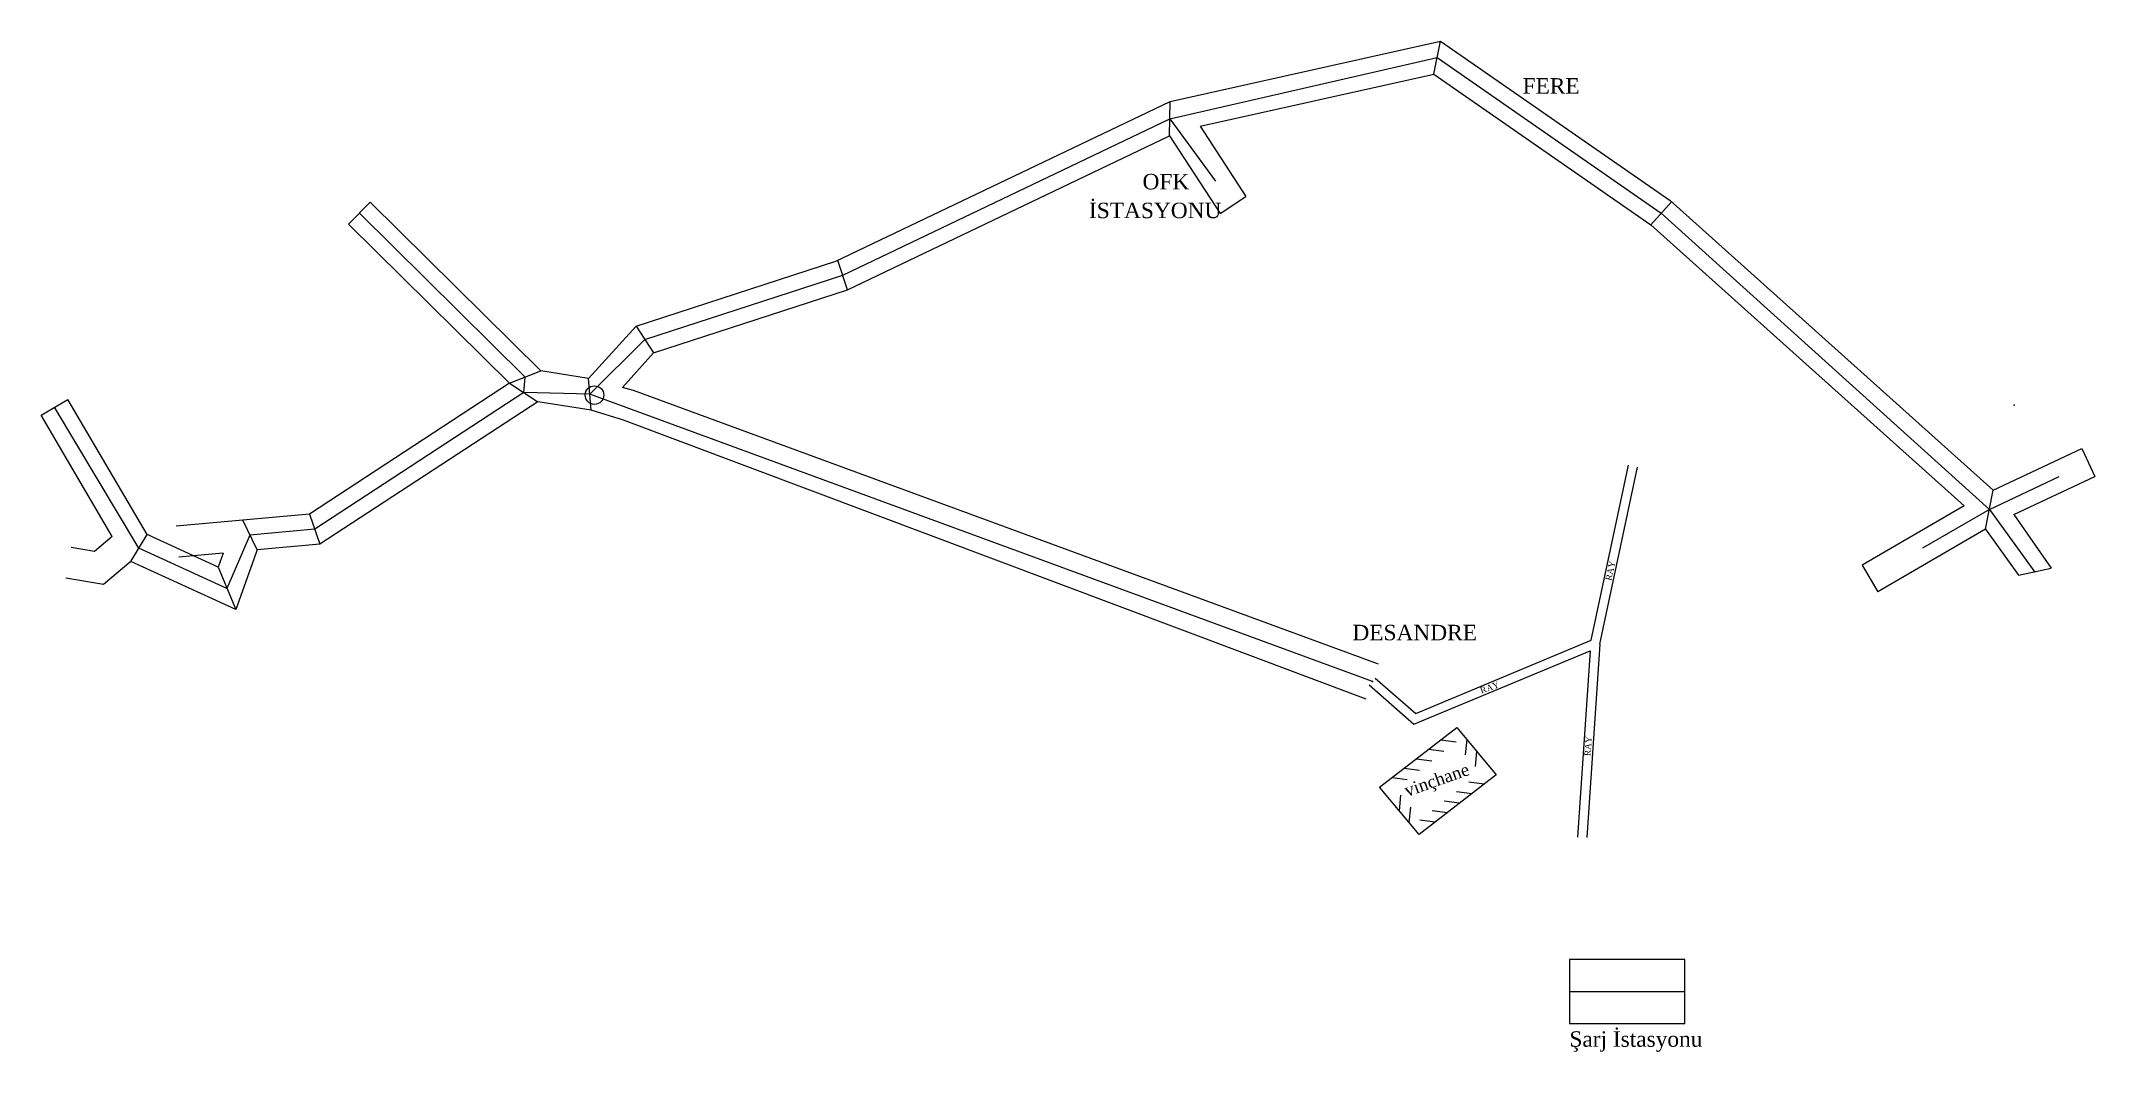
# Model space of a CAD drawing. Header units: millimetres. Extents: x 731059 to 731192, y 4226528 to 4226594.
import ezdxf

# ---------------------------------------------------------------- set-up
doc = ezdxf.new("R2010")
doc.units = ezdxf.units.MM
doc.layers.get('0').update_dxf_attribs({"color": 5, "lineweight": 0})
for name, color, linetype, lineweight in [('DESANDRE', 152, 'Continuous', 0), ('GALERI', 30, 'Continuous', 0), ('GEOFENCE', 1, 'Continuous', 0), ('georef', 2, 'Continuous', 0), ('INIT_COORD', 5, 'Continuous', 0), ('RAY', 6, 'Continuous', 0), ('SANTIYE', 3, 'Continuous', 0)]:
    doc.layers.add(name, color=color, linetype=linetype, lineweight=lineweight)
doc.styles.get("Standard").update_dxf_attribs({"font": 'TIMES.TTF'})

# ---------------------------------------------------------------- blocks, each defined once
blk = doc.blocks.new('70')
at = {"layer": 'GALERI', "lineweight": 0}
blk.add_circle((0, 0), 0.6, dxfattribs=at)

msp = doc.modelspace()

# ---------------------------------------------------------------- linework, layer by layer
at = {"color": 30, "lineweight": 0}
for p, q in [((731091.75, 4226572.23, 1671.45), (731080.71, 4226583.14, 1671.45)), ((731089.72, 4226571.43, 1671.45), (731079.31, 4226581.72, 1671.45))]:
    msp.add_line(p, q, dxfattribs=at)
at = {"color": 92, "lineweight": 0}
for p, q in [((731066.28, 4226561.64, 1671.45), (731061.16, 4226570.38, 1671.45)), ((731064.03, 4226561.51, 1671.45), (731059.43, 4226569.37, 1671.45)), ((731062.89, 4226560.54, 1671.45), (731061.38, 4226560.8, 1671.45)), ((731064.03, 4226561.51, 1671.45), (731062.89, 4226560.54, 1671.45)), ((731070.87, 4226559.53, 1671.45), (731066.28, 4226561.64, 1671.45)), ((731073.39, 4226560.65, 1671.45), (731072.02, 4226556.8, 1671.45)), ((731065.24, 4226559.91, 1671.45), (731063.46, 4226558.41, 1671.45)), ((731072.02, 4226556.8, 1671.45), (731065.24, 4226559.91, 1671.45)), ((731071.2, 4226560.45, 1671.45), (731070.87, 4226559.53, 1671.45)), ((731063.46, 4226558.41, 1671.45), (731061.03, 4226558.83, 1671.45))]:
    msp.add_line(p, q, dxfattribs=at)
at = {"color": 32, "lineweight": 0}
for p, q in [((731185.15, 4226562, 1671.45), (731187.27, 4226559.01, 1671.45)), ((731186.97, 4226562.94, 1671.45), (731189.39, 4226559.48, 1671.45))]:
    msp.add_line(p, q, dxfattribs=at)
for p, q in [((731158.24, 4226534.17, 1671.45), (731158.24, 4226530.03, 1671.45)), ((731165.7, 4226534.17, 1671.45), (731158.24, 4226534.17, 1671.45)), ((731165.7, 4226530.03, 1671.45), (731165.7, 4226534.17, 1671.45)), ((731158.24, 4226530.03, 1671.45), (731165.7, 4226530.03, 1671.45))]:
    msp.add_line(p, q)
at = {"lineweight": 0}
msp.add_point((731187, 4226570, 1675), dxfattribs=at)
at = {"layer": 'DESANDRE', "lineweight": 0}
for p, q in [((731097.72, 4226570.95, 1671.45), (731097.01, 4226571.16, 1671.45)), ((731145.9, 4226553.27, 1671.45), (731097.72, 4226570.95, 1671.45)), ((731097.08, 4226569.05, 1671.45), (731094.99, 4226569.68, 1671.45)), ((731145.1, 4226551.01, 1671.45), (731097.08, 4226569.05, 1671.45))]:
    msp.add_line(p, q, dxfattribs=at)
at = {"layer": 'GALERI', "lineweight": 0}
for p, q in [((731132.42, 4226589.65, 1671.45), (731149.9, 4226593.55, 1671.45)), ((731149.9, 4226593.55, 1671.45), (731164.75, 4226583.25, 1671.45)), ((731134.37, 4226588.04, 1671.45), (731149.48, 4226591.4, 1671.45)), ((731149.48, 4226591.4, 1671.45), (731163.5, 4226581.67, 1671.45)), ((731110.82, 4226579.32, 1671.45), (731132.42, 4226589.65, 1671.45)), ((731111.57, 4226577.46, 1671.45), (731132.39, 4226587.42, 1671.45)), ((731132.39, 4226587.42, 1671.45), (731135.65, 4226582.41, 1671.45)), ((731134.37, 4226588.04, 1671.45), (731137.33, 4226583.5, 1671.45)), ((731163.5, 4226581.67, 1671.45), (731183.76, 4226563.5, 1671.45)), ((731097.9, 4226575.12, 1671.45), (731110.82, 4226579.32, 1671.45)), ((731099.02, 4226573.39, 1671.45), (731111.57, 4226577.46, 1671.45)), ((731094.83, 4226571.73, 1671.45), (731097.9, 4226575.12, 1671.45)), ((731097.01, 4226571.16, 1671.45), (731099.02, 4226573.39, 1671.45)), ((731089.72, 4226571.43, 1671.45), (731076.78, 4226562.96, 1671.45)), ((731094.83, 4226571.73, 1671.45), (731091.75, 4226572.23, 1671.45)), ((731091.54, 4226570.23, 1671.45), (731077.46, 4226561.02, 1671.45)), ((731094.99, 4226569.68, 1671.45), (731091.54, 4226570.23, 1671.45)), ((731185.63, 4226564.52, 1671.45), (731191.37, 4226567.2, 1671.45)), ((731186.97, 4226562.94, 1671.45), (731192.22, 4226565.39, 1671.45)), ((731183.76, 4226563.5, 1671.45), (731177.17, 4226559.66, 1671.45)), ((731076.78, 4226562.96, 1671.45), (731068.16, 4226562.18, 1671.45)), ((731185.15, 4226562, 1671.45), (731178.18, 4226557.94, 1671.45)), ((731077.46, 4226561.02, 1671.45), (731073.39, 4226560.65, 1671.45)), ((731071.2, 4226560.45, 1671.45), (731068.34, 4226560.19, 1671.45))]:
    msp.add_line(p, q, dxfattribs=at)
at = {"layer": 'GALERI', "color": 32, "lineweight": 0}
msp.add_line((731164.75, 4226583.25, 1671.45), (731185.63, 4226564.52, 1671.45), dxfattribs=at)
at = {"layer": 'GEOFENCE'}
for p, q in [((731132.4, 4226588.53, 1671.45), (731149.69, 4226592.48, 1671.45)), ((731149.69, 4226592.48, 1671.45), (731164.17, 4226582.42, 1671.45)), ((731111.26, 4226578.41, 1671.45), (731132.4, 4226588.53, 1671.45)), ((731132.4, 4226588.53, 1671.45), (731135.36, 4226584.5, 1671.45)), ((731090.73, 4226571.83, 1671.45), (731080.01, 4226582.43, 1671.45)), ((731164.17, 4226582.42, 1671.45), (731185.39, 4226563.26, 1671.45)), ((731098.46, 4226574.26, 1671.45), (731111.26, 4226578.41, 1671.45)), ((731094.91, 4226570.71, 1671.45), (731098.46, 4226574.26, 1671.45)), ((731090.63, 4226570.83, 1671.45), (731090.73, 4226571.83, 1671.45)), ((731090.63, 4226570.83, 1671.45), (731077.12, 4226561.99, 1671.45)), ((731094.91, 4226570.71, 1671.45), (731090.63, 4226570.83, 1671.45)), ((731145.5, 4226552.14, 1671.45), (731094.91, 4226570.71, 1671.45)), ((731065.76, 4226560.77, 1671.45), (731060.29, 4226569.88, 1671.45)), ((731185.39, 4226563.26, 1671.45), (731189.91, 4226565.4, 1671.45)), ((731185.39, 4226563.26, 1671.45), (731181.06, 4226560.76, 1671.45)), ((731185.39, 4226563.26, 1671.45), (731188.34, 4226559.22, 1671.45)), ((731077.12, 4226561.99, 1671.45), (731072.93, 4226561.61, 1671.45)), ((731071.44, 4226558.16, 1671.45), (731065.76, 4226560.77, 1671.45)), ((731072.93, 4226561.61, 1671.45), (731071.44, 4226558.16, 1671.45)), ((731158.24, 4226532.1, 1671.45), (731165.7, 4226532.1, 1671.45))]:
    msp.add_line(p, q, dxfattribs=at)
at = {"layer": 'georef'}
for p, q in [((731149.48, 4226591.4, 1671.45), (731149.9, 4226593.55, 1671.45)), ((731132.39, 4226587.42, 1671.45), (731132.42, 4226589.65, 1671.45)), ((731135.65, 4226582.41, 1671.45), (731137.33, 4226583.5, 1671.45)), ((731163.5, 4226581.67, 1671.45), (731164.84, 4226583.16, 1671.45)), ((731079.31, 4226581.72, 1671.45), (731080.71, 4226583.14, 1671.45)), ((731111.57, 4226577.46, 1671.45), (731110.95, 4226579.36, 1671.45)), ((731097.9, 4226575.12, 1671.45), (731099.02, 4226573.39, 1671.45)), ((731089.72, 4226571.43, 1671.45), (731091.75, 4226572.23, 1671.45)), ((731089.72, 4226571.43, 1671.45), (731091.54, 4226570.23, 1671.45)), ((731094.99, 4226569.68, 1671.45), (731094.83, 4226571.73, 1671.45)), ((731059.43, 4226569.37, 1671.45), (731061.16, 4226570.38, 1671.45)), ((731191.37, 4226567.2, 1671.45), (731192.22, 4226565.39, 1671.45)), ((731185.15, 4226562, 1671.45), (731185.63, 4226564.52, 1671.45)), ((731073.39, 4226560.65, 1671.45), (731072.47, 4226562.57, 1671.45)), ((731076.78, 4226562.96, 1671.45), (731077.46, 4226561.02, 1671.45)), ((731065.24, 4226559.91, 1671.45), (731066.28, 4226561.64, 1671.45)), ((731070.87, 4226559.53, 1671.45), (731072.02, 4226556.8, 1671.45)), ((731177.17, 4226559.66, 1671.45), (731178.18, 4226557.94, 1671.45)), ((731187.27, 4226559.01, 1671.45), (731189.39, 4226559.48, 1671.45))]:
    msp.add_line(p, q, dxfattribs=at)
at = {"layer": 'INIT_COORD'}
msp.add_point((731145.5, 4226552.14, 1671.45), dxfattribs=at)
at = {"layer": 'RAY', "lineweight": 0}
for p, q in [((731159.65, 4226554.81, 1671.45), (731162.05, 4226566.14, 1671.45)), ((731160.21, 4226554.55, 1671.45), (731162.64, 4226566.01, 1671.45)), ((731148.18, 4226549.38, 1671.45), (731159.58, 4226554.13, 1671.45)), ((731148.3, 4226550.08, 1671.45), (731159.65, 4226554.81, 1671.45)), ((731159.58, 4226554.13, 1671.45), (731158.77, 4226542.09, 1671.45)), ((731160.21, 4226554.55, 1671.45), (731159.37, 4226542.05, 1671.45)), ((731145.3, 4226551.92, 1671.45), (731148.18, 4226549.38, 1671.45)), ((731145.69, 4226552.37, 1671.45), (731148.3, 4226550.08, 1671.45))]:
    msp.add_line(p, q, dxfattribs=at)
at = {"layer": 'SANTIYE', "lineweight": 0}
for p, q in [((731145.97, 4226545.32, 1671.66), (731150.96, 4226549.17, 1671.87)), ((731150.96, 4226549.17, 1671.87), (731153.51, 4226546.11, 1671.45)), ((731149.14, 4226547.76, 1671.45), (731150.13, 4226547.64, 1671.45)), ((731149.93, 4226548.37, 1671.45), (731150.92, 4226548.25, 1671.45)), ((731151.6, 4226548.4, 1671.45), (731151.51, 4226547.4, 1671.45)), ((731151.6, 4226548.4, 1671.45), (731151.51, 4226547.4, 1671.45)), ((731152.24, 4226547.63, 1671.45), (731152.15, 4226546.64, 1671.45)), ((731147.56, 4226546.54, 1671.45), (731148.55, 4226546.41, 1671.45)), ((731148.35, 4226547.15, 1671.45), (731149.34, 4226547.02, 1671.45)), ((731153.51, 4226546.11, 1671.45), (731148.53, 4226542.26, 1671.75)), ((731148.53, 4226542.26, 1671.75), (731145.97, 4226545.32, 1671.66)), ((731146.77, 4226545.93, 1671.45), (731147.76, 4226545.8, 1671.45)), ((731146.77, 4226545.93, 1671.45), (731147.76, 4226545.8, 1671.45)), ((731147.25, 4226543.79, 1671.45), (731147.34, 4226544.79, 1671.45)), ((731151.93, 4226544.89, 1671.45), (731150.94, 4226545.01, 1671.45)), ((731152.72, 4226545.5, 1671.45), (731151.73, 4226545.63, 1671.45)), ((731152.72, 4226545.5, 1671.45), (731151.73, 4226545.63, 1671.45)), ((731147.89, 4226543.03, 1671.45), (731147.98, 4226544.02, 1671.45)), ((731147.89, 4226543.03, 1671.45), (731147.98, 4226544.02, 1671.45)), ((731150.35, 4226543.66, 1671.45), (731149.36, 4226543.79, 1671.45)), ((731151.14, 4226544.28, 1671.45), (731150.15, 4226544.4, 1671.45)), ((731149.56, 4226543.05, 1671.45), (731148.57, 4226543.18, 1671.45))]:
    msp.add_line(p, q, dxfattribs=at)

# ---------------------------------------------------------------- block references
at = {"layer": 'GALERI', "lineweight": 0}
msp.add_blockref('70', (731095.21, 4226570.66, 1671.45), dxfattribs=at)

# ---------------------------------------------------------------- texts
msp.add_text('Şarj İstasyonu', height=1).set_placement((731158.24, 4226528.53, 1671.45))
for s, p in [('FERE', (731155.21, 4226590.15, 1671.45)), ('OFK', (731130.64, 4226583.96, 1671.45)), ('İSTASYONU', (731127.18, 4226582.1, 1671.45)), ('DESANDRE', (731144.21, 4226554.81, 1671.45))]:
    msp.add_text(s, height=1, dxfattribs=at).set_placement(p)
at = {"layer": 'RAY', "lineweight": 0}
for rotation, p in [(77.5575, (731160.95, 4226558.64, 1671.45)), (19.44, (731152.55, 4226551.36, 1671.45)), (85.925, (731159.6, 4226547.31, 1671.45))]:
    msp.add_text('RAY', height=0.4, rotation=rotation, dxfattribs=at).set_placement(p)
at = {"layer": 'SANTIYE', "lineweight": 0}
msp.add_text('vinçhane', height=0.8, rotation=19.4847, dxfattribs=at).set_placement((731147.74, 4226544.68, 1671.45))

doc.saveas('drawing.dxf')
